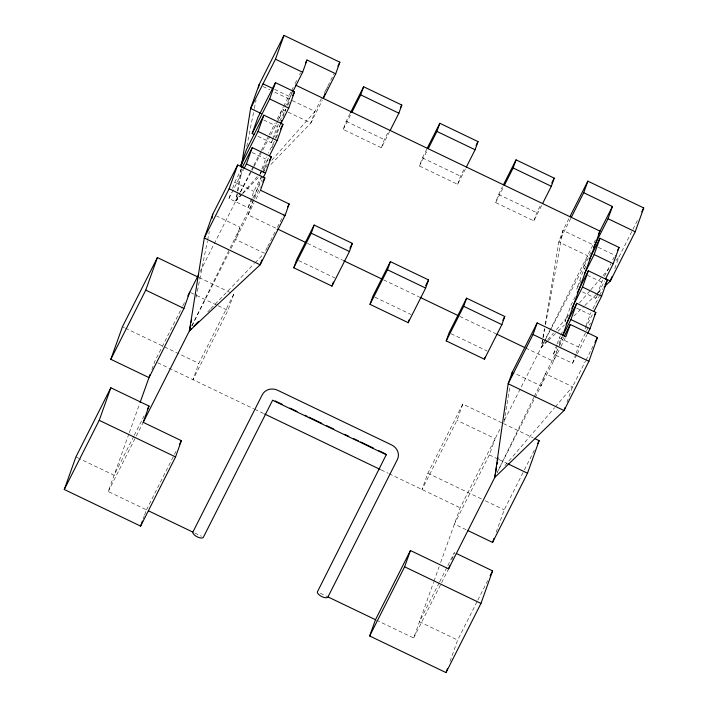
<?xml version="1.0" encoding="UTF-8"?>
<svg xmlns="http://www.w3.org/2000/svg" width="708" height="708" viewBox="0 0 708 708"><rect width="100%" height="100%" fill="white"/><g stroke="black" fill="none" stroke-linecap="round" stroke-linejoin="round"><path stroke-width="0.53" stroke-dasharray="3.54 2.66" d="M242.065 194.373L235.95 200.709L237.33 192.027M237.499 190.939L240.95 169.239M503.999 422.065L509.955 386.267M547.691 341.106L541.346 347.194L544.417 328.751M545.133 324.414L558.842 241.977L562.984 230.392L568.958 218.568M547.089 340.521L541.346 347.194L544.753 328.804M545.558 324.476L562.984 230.392L593.375 244.968M196.116 297.404L207.382 241.207M207.594 240.127L209.329 231.481M241.8 194.098L235.95 200.709L237.684 192.036M237.897 190.948L242.225 169.256M246.773 146.476L254.137 109.59M254.349 108.501L256.084 99.828M144.618 514.928L146.441 509.849L108.262 491.538L128.936 433.712M129.307 432.668L139.706 403.587M151.901 369.479L154.813 361.337L182.372 306.776M252.411 199.01L248.048 207.656L228.958 198.506L231.144 192.399M232.596 188.328L234.782 182.23L241.57 168.778M278.138 120.475L282.147 109.262L310.839 123.024L322.282 100.377M248.048 207.656L253.862 191.381L261.633 176.009M260.022 174.15L261.482 170.079M261.845 169.062L266.456 156.972M257.916 136.263L271.279 142.671L278.554 123.519M261.871 176.124L248.03 214.834L276.731 228.596L284.191 213.825M272.031 147.698L274.217 141.6L268.394 153.132M275.306 138.556L280.014 125.378L274.191 136.909M282.926 117.245L285.837 109.103L279.041 122.555M287.289 105.032L292.032 91.775M143.166 518.999L144.255 515.946M233.746 294.201L198.806 363.372L192.983 379.647L227.923 310.476L233.746 294.201L231.764 293.245M326.388 89.712L327.423 86.819L324.432 92.73M389.666 131.44L381.417 147.768L343.238 129.458L346.15 121.325L350.035 113.634M381.417 147.768L384.329 139.635L388.692 130.989M465.395 168.955L457.634 184.328L419.455 166.017L422.366 157.884L426.738 149.238M457.634 184.328L460.545 176.195L464.421 168.504M541.611 205.515L533.85 220.887L495.671 202.577L498.582 194.434L502.468 186.753M462.793 404.064L427.853 473.236L422.03 489.511L456.979 420.331L462.793 404.064L502.459 423.083M533.85 220.887L536.753 212.745L541.124 204.099M376.461 620.173L413.658 638.014L433.588 582.268M433.96 581.233L439.164 566.683M440.65 562.533L460.209 507.822L501.114 426.844M451.872 559.683L454.421 552.567L447.536 566.205M466.138 529.726L454.386 524.097L489.334 454.917L495.149 438.641L456.979 420.331M576.896 354.646L572.533 363.293L553.444 354.142L556.718 344.982M557.081 343.964L560.232 335.946M559.267 345L562.179 336.849L557.329 346.451M450.014 661.414L457.651 640.05L477.342 601.083M496.202 532.23L504.202 509.857L523.885 470.882M572.533 363.293L575.808 354.142M576.17 353.124L578.347 347.017L586.118 331.645M585.967 325.715L590.941 312.609M582.401 291.9L595.764 298.316L602.552 280.111M566.993 402.268L572.542 386.736L585.481 361.124M614.783 268.58L618.854 257.19L638.262 218.781M191.806 325.972L253.898 199.647M533.814 397.4L497.211 472.448L534.54 398.719M534.292 396.409L557.807 349.079L553.435 361.31L525.725 348.026M228.958 198.506L243.517 169.681M182.859 305.803L184.832 301.909M200.187 271.509L239.924 192.841M240.419 191.859L253.331 166.292M253.827 165.309L260.783 151.539M261.279 150.556L268.73 135.812M269.226 134.83L275.191 123.024M277.173 119.094L283.138 107.289M283.634 106.306L291.103 91.536M291.599 90.544L293.59 86.606M295.077 83.65L297.564 78.73M299.555 74.791L300.555 72.818M292.2 92.934L270.544 135.184M287.775 105.262L289.227 102.386M271.279 142.671L273.704 137.874M276.155 137.759L278.102 133.909M260.146 174.203L268.394 157.875L262.597 174.088L267.456 164.486M252.898 198.054L262.119 179.797M133.768 436.287L114.077 475.263L79.818 458.828M134.254 435.314L144.105 415.826M254.402 198.656L260.367 186.841M108.262 491.538L135.821 436.969M136.317 435.995L143.202 422.357M191.886 325.99L229.144 252.234M231.127 248.304L254.004 203.019M255.995 199.072L260.473 190.213M321.45 98.633L314.98 111.439L310.839 123.024L269.571 165.831M327.919 85.836L333.884 74.013M267.279 247.304L264.296 253.216L235.596 239.454L239.968 227.215L216.683 216.046M267.774 246.322L276.235 229.587M146.441 509.849L174 455.279M174.487 454.306L175.965 451.385M343.238 129.458L351.495 113.13M419.455 166.017L427.225 150.645M495.671 202.577L503.441 187.204M570.781 218.338L558.842 241.977L587.543 255.738L583.171 267.978L541.346 347.194M504.592 419.959L595.499 239.985M591.127 252.216L583.171 267.978L585.109 268.907M585.897 266.155L582.498 272.881L576.675 289.156L581.534 279.545M575.25 296.723L570.878 305.369L565.064 321.644L568.94 313.963M560.718 334.981L562.656 331.14M553.444 354.142L556.842 347.416M439.164 582.773L419.481 621.739L457.651 640.05M439.659 581.799L447.04 567.179M559.302 346.124L563.78 337.265M413.658 638.014L448.606 568.843M535.036 397.737L560.4 347.531M560.895 346.539L565.869 336.698M604.499 276.27L610.8 263.783M612.747 259.942L614.199 257.057M595.764 298.316L598.189 293.51M598.676 292.546L604.499 281.014M592.879 308.768L599.189 296.271M599.676 295.316L602.588 289.545M585.118 328.884L592.888 313.511M586.605 330.689L590.481 322.998M577.383 353.69L587.091 334.468M524.38 469.908L534.717 449.447M585.976 360.142L590.95 350.292M591.445 349.31L592.941 346.354M477.829 600.101L487.679 580.622M235.95 200.709L240.083 192.886M240.596 191.912L251.437 171.371M251.951 170.389L253.499 167.46M254.022 166.477L270.022 136.166M504.875 465.634L554.55 407.719M555.267 406.879L572.542 386.736L545.372 373.7L541 385.931L513.291 372.647M547.806 339.69L553.55 333.026M556.417 329.689L567.905 316.361M579.383 303.024L590.153 290.519M590.87 289.687L608.809 268.854M615.987 260.526L618.854 257.19M242.534 193.275L259.367 174.257M260.101 173.433L262.296 170.955M263.022 170.124L266.686 165.991M271.81 160.212L314.98 111.439L291.457 100.155M242.826 193.576L260.402 175.345M207.745 311.883L210.037 309.502M210.798 308.706L254.358 263.526M255.128 262.73L263.535 254.013M548.488 340.344L557.205 331.981M558.001 331.22L564.347 325.131M573.861 315.998L584.171 306.113M584.967 305.352L596.862 293.944M597.649 293.183L602.411 288.616M346.15 121.325L384.329 139.635M422.366 157.884L460.545 176.195M498.582 194.434L536.753 212.745M274.677 89.42L290.209 96.872M263.031 86.518L269.898 89.81M274.793 92.164L290.484 99.686M598.278 247.313L616.898 256.252M263.739 119.988L277.094 126.405M587.268 275.173L601.588 282.041M252.119 152.486L265.482 158.893M576.604 308.122L589.968 314.529M234.782 182.23L253.862 191.381M559.267 337.866L578.347 347.017M307.387 243.304L342.628 260.199M383.603 279.855L418.844 296.758M459.819 316.414L496.034 333.787M298.652 260.597L334.866 277.97M374.868 297.148L411.082 314.52M451.084 333.707L487.299 351.079M199.037 277.554L230.773 292.776M503.45 423.561L533.195 437.827M190.735 292.634L195.629 294.979M196.603 295.448L217.161 305.307M218.135 305.776L227.923 310.476M489.334 454.917L498.14 459.147M499.122 459.616L506.955 463.368M122.449 326.751L124.44 327.707M125.431 328.185L198.806 363.372M427.853 473.236L481.396 498.919M485.361 500.821L504.202 509.857M157.742 362.744L253.73 408.79M254.73 409.268L263.695 413.56M381.205 469.926L388.17 473.271M389.17 473.749L460.209 507.822M75.906 456.952L78.845 458.359M194.797 533.035L201.514 536.257M320.299 593.233L327.007 596.455"/><path stroke-width="1.06" d="M241.286 167.07L250.597 108.457L259.11 84.641L283.988 35.4L339.858 62.198L335.716 73.782L323.282 98.403L325.007 93.58M191.691 328.53L189.399 330.901L204.285 238.003L212.798 214.188L237.667 164.946L264.845 177.982L260.473 190.213L289.165 203.975L285.023 215.559L260.155 264.801L189.399 330.901L143.202 422.357L181.381 440.668L175.557 456.943L140.618 526.115L64.269 489.502L75.906 456.952L110.846 387.772L149.025 406.082L143.202 422.357M496.6 466.537L494.804 477.387L448.606 568.843L410.428 550.532L375.488 619.704L369.664 635.979L446.013 672.6L480.962 603.428L492.6 570.878L456.377 553.506M496.963 464.368L497.326 462.2M497.689 460.032L498.043 457.864M511.76 375.426L512.3 372.169L537.168 322.928L565.869 336.698L570.241 324.459L597.419 337.495L588.897 361.31L564.028 410.551L494.804 477.387L508.158 383.754L512.3 372.169M189.399 330.901L190.7 324.423M191.133 322.264L191.567 320.096M211.931 218.507L212.798 214.188M258.464 87.898L259.11 84.641M189.753 292.165L183.93 308.44L148.99 377.612L110.82 359.301L122.449 326.751L157.397 257.579L198.045 277.076M64.269 489.502L99.209 420.322L110.846 387.772M110.82 359.301L145.76 290.13L157.397 257.579M140.078 402.542L150.078 374.559M261.88 259.978L260.155 264.801L204.285 238.003L229.153 188.762L237.667 164.946M261.27 113.581L250.597 108.457L275.474 59.215L283.988 35.4M243.437 167.38L240.578 166.008L246.393 149.733L263.863 115.147L282.952 124.307L277.138 140.582L269.367 155.955M254.101 134.431L252.19 133.52L258.013 117.245L275.483 82.659L294.572 91.81L288.749 108.085L280.501 124.422M244.003 168.716L246.428 163.911L252.252 147.645L271.332 156.795L265.518 173.071L263.093 177.876M240.578 166.008L258.048 131.423L263.863 115.147M252.19 133.52L269.659 98.934L275.483 82.659M280.74 123.342L281.837 120.298M292.696 91.952L302.643 72.251L307.015 60.021L335.716 73.782M140.618 526.115L142.441 521.035M293.785 267.792L296.696 259.659L314.166 225.064L352.345 243.375L349.433 251.517L331.964 286.103L293.785 267.792L311.255 233.206L314.166 225.064M351.973 112.165L360.717 94.872L363.62 86.739L401.799 105.05L398.887 113.183L390.152 130.476M331.964 286.103L333.415 282.032M370.001 304.351L372.912 296.209L390.382 261.624L428.552 279.934L425.65 288.067L408.18 322.662L370.001 304.351L387.471 269.766L390.382 261.624M428.19 148.724L436.924 131.431L439.836 123.289L478.015 141.6L475.103 149.742L466.368 167.035M408.18 322.662L409.268 319.609M446.217 340.902L449.129 332.769L466.599 298.183L504.769 316.494L501.866 324.627L484.387 359.213L446.217 340.902L463.687 306.316L466.599 298.183M504.406 185.284L513.141 167.982L516.052 159.849L554.231 178.159L551.32 186.292L542.585 203.585M369.664 635.979L404.613 566.807L410.428 550.532M484.387 359.213L485.122 357.177M448.606 568.843L449.695 565.789M565.134 407.445L564.028 410.551L508.158 383.754L533.027 334.512L537.168 322.928M571.285 217.356L583.719 192.735L587.861 181.151L643.731 207.948L635.218 231.764L610.34 281.005L603.995 287.094M562.904 334.813L599.977 231.118L295.572 85.11M562.665 335.884L570.913 319.556L576.737 303.281L595.826 312.432L590.003 328.707L587.578 333.512M571.852 308.201L582.534 287.059L588.348 270.783L607.437 279.943L601.623 296.218L593.853 311.591M584.445 273.784L594.145 254.57L599.968 238.295L619.058 247.446L613.234 263.721L605.473 279.094M593.614 247.296L608.039 218.737L612.42 206.497L583.719 192.735M446.013 672.6L447.474 668.529M468.094 530.664L492.564 542.408L494.016 538.337M492.564 542.408L527.504 473.227L539.142 440.677L535.177 438.783M611.827 276.863L610.34 281.005L605.49 278.678M242.056 167.814L252.252 147.645M187.779 296.059L198.691 274.465M305.529 62.977L307.015 60.021M292.625 95.66L294.572 91.81M280.527 129.104L282.952 124.307M269.394 160.636L271.332 156.795M147.547 409.012L149.025 406.082M262.854 181.921L264.845 177.982M337.866 66.136L339.858 62.198M287.678 206.931L289.165 203.975M179.407 444.562L181.381 440.668M350.522 112.678L363.62 86.739M400.339 107.926L401.799 105.05M272.651 400.144L203.426 537.177A5.859 2.372 26.8 0 1 197.346 536.903A5.859 2.372 26.8 0 1 192.877 532.115L262.261 394.763A11.717 10.7 19.7 0 1 277.642 390.267L391.63 444.934A11.717 10.7 19.7 0 1 397.356 459.563L327.972 596.915A5.859 2.372 26.8 0 1 321.892 596.632A5.859 2.372 26.8 0 1 317.414 591.853L386.453 454.332M349.911 248.181L352.345 243.375M427.216 148.273L439.836 123.289M476.068 145.45L478.015 141.6M425.641 285.696L428.552 279.934M503.432 184.832L516.052 159.849M551.798 182.965L554.231 178.159M502.83 320.335L504.769 316.494M569.949 216.604L587.861 181.151M598.49 234.074L612.42 206.497M589.286 259.429L599.968 238.295M577.188 292.882L588.348 270.783M566.055 324.414L576.737 303.281M564.276 336.273L570.241 324.459M617.597 250.331L619.058 247.446M605.013 284.749L607.437 279.943M641.74 211.887L643.731 207.948M594.366 315.317L595.826 312.432M537.664 443.606L539.142 440.677M594.932 342.415L597.419 337.495M490.14 575.746L492.6 570.878M193.983 326.149L198.576 321.397M360.717 94.872L398.887 113.183M436.924 131.431L475.103 149.742M513.141 167.982L551.32 186.292M275.474 59.215L302.643 72.251M608.039 218.737L635.218 231.764M263.031 83.836L272.739 88.491M269.659 98.934L288.749 108.085M594.145 254.57L613.234 263.721M258.048 131.423L277.138 140.582M582.534 287.059L601.623 296.218M246.428 163.911L265.518 173.071M570.913 319.556L590.003 328.707M229.153 188.762L285.023 215.559M533.027 334.512L588.897 361.31M311.255 233.206L349.433 251.517M387.471 269.766L425.65 288.067M463.687 306.316L501.866 324.627M277.722 229.073L305.431 242.366M343.601 260.677L381.647 278.917M419.817 297.227L457.864 315.476M497.025 334.256L524.734 347.548M145.76 290.13L183.93 308.44M507.928 463.837L527.504 473.227M275.147 400.949L282.103 404.286M290.05 408.1L297.006 411.436M304.962 415.242L306.945 416.198M308.936 417.154L321.857 423.349M326.822 425.729L333.778 429.066M344.716 434.314L348.69 436.216M353.655 438.606L358.629 440.987M360.611 441.942L373.532 448.137M378.506 450.518L385.462 453.855M273.058 400.462L386.4 454.828M264.686 414.038L380.205 469.448M99.209 420.322L175.557 456.943M404.613 566.807L480.962 603.428M148.415 510.795L192.877 532.115M327.972 596.915L375.488 619.704"/></g></svg>
